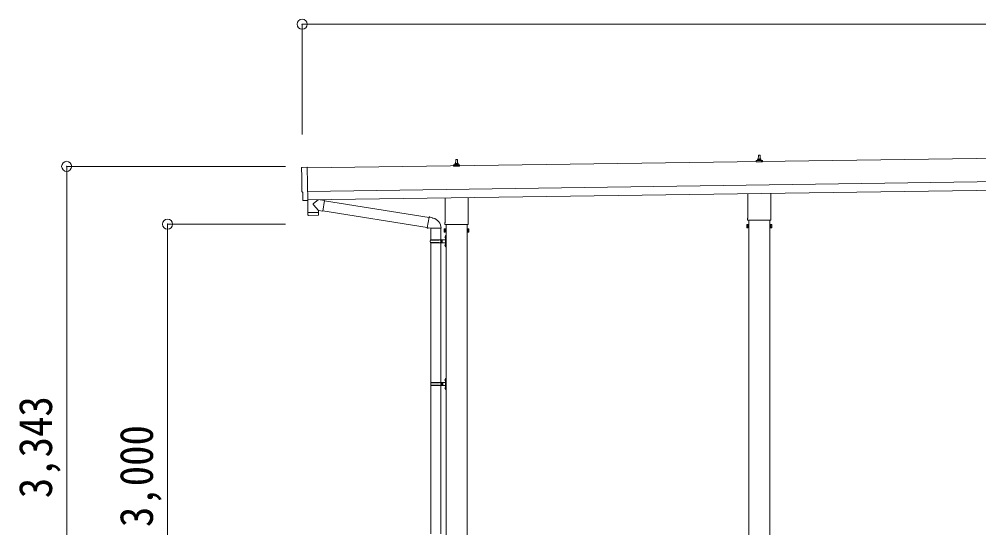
# Model space of a CAD drawing. Units: millimetres at full size, sheet at 1:60. Extents: x -16864 to 16864, y -11640 to 11640.
# Drawn here: x -764 to 4942, y -5364 to -2342 of the extents above; entities that cross this region are included whole.
import ezdxf
from ezdxf.enums import TextEntityAlignment as Align

# ---------------------------------------------------------------- set-up
doc = ezdxf.new("R2010")
doc.units = ezdxf.units.MM
doc.header["$LTSCALE"] = 60
doc.header["$PDMODE"] = 32
doc.header["$PDSIZE"] = 60
for name, color, linetype, lineweight in [('0-2_TEXT1', 4, 'Continuous', 9), ('0-8_TABLE1', 6, 'Continuous', 9), ('0-9_DIM1', 7, 'Continuous', 9)]:
    doc.layers.add(name, color=color, linetype=linetype, lineweight=lineweight)
doc.styles.add('ＭＳ ゴシック', font='')
doc.styles.get('ＭＳ ゴシック').set_extended_font_data('MS Gothic')

msp = doc.modelspace()

# ---------------------------------------------------------------- linework, layer by layer
at = {"layer": '0-2_TEXT1'}
for p, q in [((6314.04, -3149.61), (949.09, -3226.26)), ((1830.6, -3200.73), (1831.33, -3177.21)), ((1832.33, -3176.23), (1840.87, -3176.23)), ((1841.87, -3177.21), (1842.6, -3200.73)), ((3618.35, -3190.52), (3618.35, -3182.8)), ((3654.85, -3190.52), (3618.35, -3190.52)), ((3618.73, -3182.02), (3654.47, -3182.02)), ((3619.11, -3181.83), (3625.83, -3180.2)), ((3626.22, -3180.02), (3646.98, -3180.02)), ((3626.6, -3179.23), (3626.6, -3175.02)), ((3627.6, -3175.02), (3645.6, -3175.02)), ((3630.6, -3175.02), (3631.33, -3151.49)), ((3632.33, -3150.52), (3640.87, -3150.52)), ((3641.87, -3151.49), (3642.6, -3175.02)), ((3646.6, -3179.23), (3646.6, -3175.02)), ((3654.08, -3181.83), (3647.36, -3180.2)), ((3654.85, -3190.52), (3654.85, -3182.8)), ((1818.35, -3216.23), (1818.35, -3208.52)), ((1854.85, -3216.23), (1818.35, -3216.23)), ((1818.73, -3207.73), (1854.47, -3207.73)), ((1819.11, -3207.55), (1825.83, -3205.92)), ((1826.22, -3205.73), (1846.98, -3205.73)), ((1826.6, -3204.94), (1826.6, -3200.73)), ((1827.6, -3200.73), (1845.6, -3200.73)), ((1846.6, -3204.94), (1846.6, -3200.73)), ((1854.08, -3207.55), (1847.36, -3205.92)), ((1854.85, -3216.23), (1854.85, -3208.52)), ((951.09, -3366.24), (6316.04, -3289.6)), ((951.8, -3416.24), (6316.76, -3339.6)), ((932.23, -3420.29), (925.3, -3420.02)), ((1767.99, -3550.22), (1767.99, -3404.58)), ((1904.59, -3402.63), (1904.59, -3550.22)), ((3567.99, -3524.5), (3567.99, -3378.86)), ((3704.59, -3376.91), (3704.59, -3524.5)), ((3566.29, -3533.28), (3566.29, -3527.78)), ((3704.23, -3536.78), (3568.36, -3536.78)), ((3573.79, -3536.78), (3573.79, -7059.99)), ((3698.79, -7059.99), (3698.79, -3536.78)), ((3706.29, -3527.78), (3706.29, -3533.28)), ((1762.29, -3588.49), (1763.05, -3587.18)), ((1762.29, -3588.49), (1762.29, -3605.49)), ((1769.29, -3592.08), (1763.05, -3592.08)), ((1766.29, -3558.99), (1766.29, -3553.49)), ((1904.23, -3562.49), (1768.36, -3562.49)), ((1773.79, -3562.49), (1773.79, -7059.99)), ((1898.79, -7059.99), (1898.79, -3562.49)), ((1903.29, -3592.08), (1909.53, -3592.08)), ((1906.29, -3553.49), (1906.29, -3558.99)), ((1910.29, -3588.49), (1909.53, -3587.18)), ((1910.29, -3588.49), (1910.29, -3605.49)), ((3562.29, -3562.78), (3563.05, -3561.46)), ((3562.29, -3562.78), (3562.29, -3579.78)), ((3562.29, -3579.78), (3563.05, -3581.09)), ((3569.29, -3566.37), (3563.05, -3566.37)), ((3569.29, -3576.18), (3563.05, -3576.18)), ((3569.29, -3581.09), (3563.05, -3581.09)), ((3571.79, -3580.48), (3569.29, -3580.48)), ((3700.79, -3580.48), (3703.29, -3580.48)), ((3703.29, -3566.37), (3709.53, -3566.37)), ((3703.29, -3576.18), (3709.53, -3576.18)), ((3703.29, -3581.09), (3709.53, -3581.09)), ((3710.29, -3562.78), (3709.53, -3561.46)), ((3710.29, -3579.78), (3709.53, -3581.09)), ((3710.29, -3562.78), (3710.29, -3579.78)), ((1762.29, -3605.49), (1763.05, -3606.8)), ((1769.29, -3601.9), (1763.05, -3601.9)), ((1769.29, -3606.8), (1763.05, -3606.8)), ((1771.79, -3606.19), (1769.29, -3606.19)), ((1900.79, -3606.19), (1903.29, -3606.19)), ((1903.29, -3601.9), (1909.53, -3601.9)), ((1903.29, -3606.8), (1909.53, -3606.8)), ((1910.29, -3605.49), (1909.53, -3606.8))]:
    msp.add_line(p, q, dxfattribs=at)
for points in [[(917.47, -3223.27), (949.02, -3221.17), (951.84, -3419)], [(922.42, -3417.07), (921.75, -3370.05), (921.15, -3370.06)], [(932.97, -3420), (933.62, -3419.36), (951.86, -3420.01)], [(1769.29, -3606.8), (1769.29, -3587.18), (1763.05, -3587.18)], [(1769.29, -3606.19), (1769.29, -3587.79), (1771.79, -3587.79)], [(1903.29, -3606.19), (1903.29, -3587.79), (1900.79, -3587.79)], [(1903.29, -3606.8), (1903.29, -3587.18), (1909.53, -3587.18)], [(3569.29, -3581.09), (3569.29, -3561.46), (3563.05, -3561.46)], [(3569.29, -3580.48), (3569.29, -3562.08), (3571.79, -3562.08)], [(3703.29, -3580.48), (3703.29, -3562.08), (3700.79, -3562.08)], [(3703.29, -3581.09), (3703.29, -3561.46), (3709.53, -3561.46)]]:
    msp.add_lwpolyline(points, dxfattribs=at)
for points in [[(1771.79, -3607.49), (1771.79, -3586.49), (1773.79, -3586.49), (1773.79, -3607.49)], [(1900.79, -3607.49), (1900.79, -3586.49), (1898.79, -3586.49), (1898.79, -3607.49)], [(3571.79, -3581.78), (3571.79, -3560.78), (3573.79, -3560.78), (3573.79, -3581.78)], [(3700.79, -3581.78), (3700.79, -3560.78), (3698.79, -3560.78), (3698.79, -3581.78)]]:
    msp.add_lwpolyline(points, close=True, dxfattribs=at)
for centre, radius, start, end in [((1832.33, -3177.23), 1, 90, 178.60509), ((1840.87, -3177.23), 1, 1.39491, 90), ((3619.35, -3182.8), 1, 103.62699, 180), ((3625.6, -3179.23), 1, 283.62699, 0), ((3630.68, -3175.65), 4.13, 90, 171.17633), ((3627.6, -3176.02), 1, 90, 180), ((3632.33, -3151.52), 1, 90, 178.60509), ((3639.93, -3175.02), 4.83, 133.60282, 180), ((3633.27, -3175.02), 4.83, 0, 46.39718), ((3640.87, -3151.52), 1, 1.39491, 90), ((3642.51, -3175.65), 4.13, 8.82367, 90), ((3645.6, -3176.02), 1, 0, 90), ((3647.6, -3179.23), 1, 180, 256.37301), ((3653.85, -3182.8), 1, 0, 76.37301), ((1819.35, -3208.52), 1, 103.62699, 180), ((1825.6, -3204.94), 1, 283.62699, 0), ((1830.68, -3201.37), 4.13, 90, 171.17633), ((1827.6, -3201.73), 1, 90, 180), ((1839.93, -3200.73), 4.83, 133.60282, 180), ((1833.27, -3200.73), 4.83, 0, 46.39718), ((1842.51, -3201.37), 4.13, 8.82367, 90), ((1845.6, -3201.73), 1, 0, 90), ((1847.6, -3204.94), 1, 180, 256.37301), ((1853.85, -3208.52), 1, 0, 76.37301), ((3570.29, -3527.78), 4, 125.09963, 180), ((3570.29, -3533.28), 4, 180, 194.47751), ((3570.29, -3533.28), 4, 194.47751, 241.04498), ((3702.29, -3533.28), 4, 298.95502, 345.52249), ((3702.29, -3527.78), 4, 0, 54.90037), ((3702.29, -3533.28), 4, 345.52249, 0), ((1778.53, -3596.99), 16.24, 162.41205, 197.58795), ((1766.64, -3589.63), 4.34, 145.61575, 214.38425), ((1770.29, -3553.49), 4, 125.09963, 180), ((1770.29, -3558.99), 4, 180, 194.47751), ((1770.29, -3558.99), 4, 194.47751, 241.04498), ((1902.29, -3558.99), 4, 298.95502, 345.52249), ((1902.29, -3553.49), 4, 0, 54.90037), ((1902.29, -3558.99), 4, 345.52249, 0), ((1894.05, -3596.99), 16.24, 342.41205, 17.58795), ((1905.95, -3589.63), 4.34, 325.61575, 34.38425), ((3578.53, -3571.28), 16.24, 162.41205, 197.58795), ((3566.64, -3563.91), 4.34, 145.61575, 214.38425), ((3566.64, -3578.64), 4.34, 145.61575, 214.38425), ((3694.05, -3571.28), 16.24, 342.41205, 17.58795), ((3705.95, -3563.91), 4.34, 325.61575, 34.38425), ((3705.95, -3578.64), 4.34, 325.61575, 34.38425), ((1766.64, -3604.35), 4.34, 145.61575, 214.38425), ((1905.95, -3604.35), 4.34, 325.61575, 34.38425)]:
    msp.add_arc(centre, radius, start, end, dxfattribs=at)
for centre, major_axis, ratio, start_param, end_param in [((917.67, -3226.27), (-3, -0.04), 0.99863, 4.7647489, 6.2979817), ((-3846.7, -3364.76), (4762.89, 68.04), 0.99863, 6.2686928, 6.2979817), ((921.09, -3365.66), (-4.41, -0.06), 0.99863, 6.2686928, 7.8539816), ((925.42, -3417.02), (-2.15, -2.1), 0.9974, 5.5252311, 7.0411395), ((932.27, -3419.29), (-0.717, -0.7), 0.9974, 0.7579542, 1.5707963)]:
    msp.add_ellipse(centre, major_axis=major_axis, ratio=ratio, start_param=start_param, end_param=end_param, dxfattribs=at)
at = {"layer": '0-8_TABLE1'}
for p, q in [((918.08, -2372.35), (918.08, -3026.68)), ((11757, -2372.35), (918.08, -2372.35)), ((-481.92, -3216.7), (818.77, -3216.7)), ((-481.92, -3216.7), (-481.92, -6559.99)), ((118.08, -3559.99), (818.77, -3559.99)), ((118.08, -3559.99), (118.08, -6559.99))]:
    msp.add_line(p, q, dxfattribs=at)
for p in [(918.08, -2372.35), (-481.92, -3216.7), (118.08, -3559.99)]:
    msp.add_point(p, dxfattribs=at)
at = {"layer": '0-9_DIM1'}
for p, q in [((951.84, -3419), (951.86, -3420.01)), ((1013.25, -3415.36), (985.6, -3437.87)), ((1050.87, -3419.37), (1025.03, -3415.19)), ((1050.87, -3419.37), (1040.71, -3482.25)), ((1050.58, -3421.19), (1672.73, -3520.25)), ((1016.3, -3478.31), (985.43, -3445.2)), ((1016.3, -3478.31), (1040.71, -3482.25)), ((1016.3, -3478.31), (1016.47, -3490.32)), ((1041, -3480.43), (1662.31, -3579.35)), ((952.49, -3492.23), (952.9, -3505.28)), ((1013.48, -3507.37), (955.95, -3508.19)), ((956.97, -3491.17), (957.01, -3492.17)), ((1011.97, -3490.39), (1011.96, -3491.39)), ((1673.05, -3518.43), (1667.52, -3549.8)), ((1673.05, -3518.43), (1674.19, -3516.45)), ((1674.19, -3516.45), (1677.76, -3517.08)), ((1677.76, -3517.08), (1678.17, -3519.43)), ((1692.69, -3522.25), (1694.37, -3523.88)), ((1694.37, -3523.88), (1696.49, -3524.33)), ((1661.99, -3581.16), (1667.52, -3549.8)), ((1661.99, -3581.16), (1662.39, -3583.42)), ((1661.99, -3581.16), (1667.14, -3581.98)), ((1662.39, -3583.42), (1665.95, -3584.05)), ((1665.95, -3584.05), (1667.14, -3581.98)), ((1667.14, -3581.98), (1681.75, -3584.29)), ((1681.75, -3584.29), (1683.95, -3583.31)), ((1744.25, -3583.71), (1683.06, -3583.71)), ((1683.79, -3583.71), (1683.79, -3653)), ((1743.79, -3583.71), (1743.79, -3653)), ((1767.49, -3635.85), (1769.54, -3636.85)), ((1768.76, -3633.85), (1769.39, -3633.85)), ((1768.76, -3633.85), (1768.76, -3642.15)), ((1768.76, -3642.15), (1769.39, -3642.15)), ((1769.39, -3633.85), (1769.39, -3642.15)), ((1769.39, -3633.85), (1769.79, -3634.25)), ((1769.39, -3642.15), (1769.79, -3641.75)), ((1769.54, -3636.85), (1770.15, -3638)), ((1769.79, -3630), (1772.79, -3628.5)), ((1769.79, -3630), (1769.79, -3662)), ((1769.79, -3634.25), (1769.79, -3641.75)), ((1772.79, -3628.5), (1772.79, -3662)), ((1772.79, -3628.5), (1773.79, -3628.5)), ((1773.79, -3628.5), (1773.79, -3662)), ((1680.79, -3655), (1731.12, -3655)), ((1680.79, -3669), (1731.12, -3669)), ((1681.79, -3653), (1767.79, -3653)), ((1681.79, -3653), (1681.79, -3655)), ((1681.79, -3671), (1681.79, -3669)), ((1681.79, -3671), (1767.79, -3671)), ((1683.79, -3671), (1683.79, -5400.99)), ((1740.79, -3653), (1740.79, -3657.5)), ((1740.79, -3657.5), (1742.79, -3657.5)), ((1740.79, -3671), (1740.79, -3666.5)), ((1740.79, -3666.5), (1742.79, -3666.5)), ((1742.79, -3657.5), (1742.79, -3662)), ((1742.79, -3666.5), (1742.79, -3662)), ((1743.79, -3671), (1743.79, -5400.99)), ((1748.79, -3653), (1748.79, -3662)), ((1748.79, -3657.5), (1751.79, -3657.5)), ((1748.79, -3671), (1748.79, -3662)), ((1748.79, -3666.5), (1751.79, -3666.5)), ((1751.79, -3657.5), (1751.79, -3662)), ((1751.79, -3666.5), (1751.79, -3662)), ((1767.49, -3683.85), (1769.54, -3684.85)), ((1768.76, -3681.85), (1769.39, -3681.85)), ((1768.76, -3681.85), (1768.76, -3690.15)), ((1768.76, -3690.15), (1769.39, -3690.15)), ((1769.39, -3681.85), (1769.39, -3690.15)), ((1769.39, -3681.85), (1769.79, -3682.25)), ((1769.39, -3690.15), (1769.79, -3689.75)), ((1769.54, -3684.85), (1770.15, -3686)), ((1769.79, -3694), (1769.79, -3662)), ((1769.79, -3682.25), (1769.79, -3689.75)), ((1769.79, -3694), (1772.79, -3695.5)), ((1772.79, -3695.5), (1772.79, -3662)), ((1772.79, -3695.5), (1773.79, -3695.5)), ((1773.79, -3695.5), (1773.79, -3662)), ((1683.29, -4502.99), (1733.62, -4502.99)), ((1684.29, -4500.99), (1684.29, -4502.99)), ((1684.29, -4500.99), (1767.79, -4500.99)), ((1743.29, -4500.99), (1743.29, -4505.49)), ((1743.29, -4505.49), (1745.29, -4505.49)), ((1745.29, -4505.49), (1745.29, -4509.99)), ((1751.29, -4500.99), (1751.29, -4509.99)), ((1751.29, -4505.49), (1754.29, -4505.49)), ((1754.29, -4505.49), (1754.29, -4509.99)), ((1767.49, -4483.84), (1769.54, -4484.84)), ((1768.76, -4481.84), (1769.39, -4481.84)), ((1768.76, -4481.84), (1768.76, -4490.14)), ((1768.76, -4490.14), (1769.39, -4490.14)), ((1769.39, -4481.84), (1769.39, -4490.14)), ((1769.39, -4481.84), (1769.79, -4482.24)), ((1769.39, -4490.14), (1769.79, -4489.74)), ((1769.54, -4484.84), (1770.15, -4485.99)), ((1769.79, -4477.99), (1772.79, -4476.49)), ((1769.79, -4477.99), (1769.79, -4509.99)), ((1769.79, -4482.24), (1769.79, -4489.74)), ((1772.79, -4476.49), (1772.79, -4509.99)), ((1772.79, -4476.49), (1773.79, -4476.49)), ((1773.79, -4476.49), (1773.79, -4509.99)), ((1683.29, -4516.99), (1733.62, -4516.99)), ((1684.29, -4518.99), (1684.29, -4516.99)), ((1684.29, -4518.99), (1767.79, -4518.99)), ((1743.29, -4518.99), (1743.29, -4514.49)), ((1743.29, -4514.49), (1745.29, -4514.49)), ((1745.29, -4514.49), (1745.29, -4509.99)), ((1751.29, -4518.99), (1751.29, -4509.99)), ((1751.29, -4514.49), (1754.29, -4514.49)), ((1754.29, -4514.49), (1754.29, -4509.99)), ((1767.49, -4531.84), (1769.54, -4532.84)), ((1768.76, -4529.84), (1769.39, -4529.84)), ((1768.76, -4529.84), (1768.76, -4538.14)), ((1768.76, -4538.14), (1769.39, -4538.14)), ((1769.39, -4529.84), (1769.39, -4538.14)), ((1769.39, -4529.84), (1769.79, -4530.24)), ((1769.39, -4538.14), (1769.79, -4537.74)), ((1769.54, -4532.84), (1770.15, -4533.99)), ((1769.79, -4541.99), (1769.79, -4509.99)), ((1769.79, -4530.24), (1769.79, -4537.74)), ((1769.79, -4541.99), (1772.79, -4543.49)), ((1772.79, -4543.49), (1772.79, -4509.99)), ((1772.79, -4543.49), (1773.79, -4543.49)), ((1773.79, -4543.49), (1773.79, -4509.99))]:
    msp.add_line(p, q, dxfattribs=at)
for points in [[(951.46, -3419.99), (952.47, -3491.23), (1016.47, -3490.32)], [(1016.44, -3504.37), (1016.48, -3491.32), (952.49, -3492.23)], [(1673.05, -3518.43), (1678.17, -3519.43), (1692.69, -3522.25)], [(1767.49, -3640.15), (1769.54, -3639.15), (1770.15, -3638)], [(1767.49, -3688.15), (1769.54, -3687.15), (1770.15, -3686)], [(1767.49, -4488.14), (1769.54, -4487.14), (1770.15, -4485.99)], [(1767.49, -4536.14), (1769.54, -4535.14), (1770.15, -4533.99)]]:
    msp.add_lwpolyline(points, dxfattribs=at)
for centre, radius, start, end in [((988.91, -3441.62), 5, 131.47396, 225.79244), ((955.9, -3505.19), 3, 181.81845, 270.86677), ((1013.44, -3504.37), 3, 270.81845, 359.81845), ((1683.95, -3583.31), 60.3, 359.62495, 78), ((1773.09, -3638), 6, 136.21765, 223.78235), ((1767.79, -3651), 2, 270, 359.99998), ((1729.54, -3662), 49.25, 171.82876, 180.00002), ((1729.54, -3662), 49.25, 180.00002, 188.17127), ((1731.12, -3653), 2, 270, 359.99998), ((1731.12, -3671), 2, 0.00005, 90.00004), ((1773.09, -3686), 6, 136.21765, 223.78235), ((1767.79, -3673), 2, 0.00005, 90.00004), ((1732.04, -4509.99), 49.25, 171.82876, 180.00002), ((1733.62, -4500.99), 2, 270, 359.99998), ((1773.09, -4485.99), 6, 136.21765, 223.78235), ((1767.79, -4498.99), 2, 270, 359.99998), ((1732.04, -4509.99), 49.25, 180.00002, 188.17127), ((1733.62, -4518.99), 2, 0.00005, 90.00004), ((1773.09, -4533.99), 6, 136.21765, 223.78235), ((1767.79, -4520.99), 2, 0.00005, 90.00004)]:
    msp.add_arc(centre, radius, start, end, dxfattribs=at)

# ---------------------------------------------------------------- texts
at = {"layer": '0-8_TABLE1', "color": 7, "style": 'ＭＳ ゴシック', "width": 0.9}
for s, p in [('3,343', (-509.42, -5188.34)), ('3,000', (90.58, -5359.99))]:
    msp.add_text(s, height=197.9, rotation=90, dxfattribs=at).set_placement(p, align=Align.BOTTOM_LEFT)

doc.saveas('drawing.dxf')
